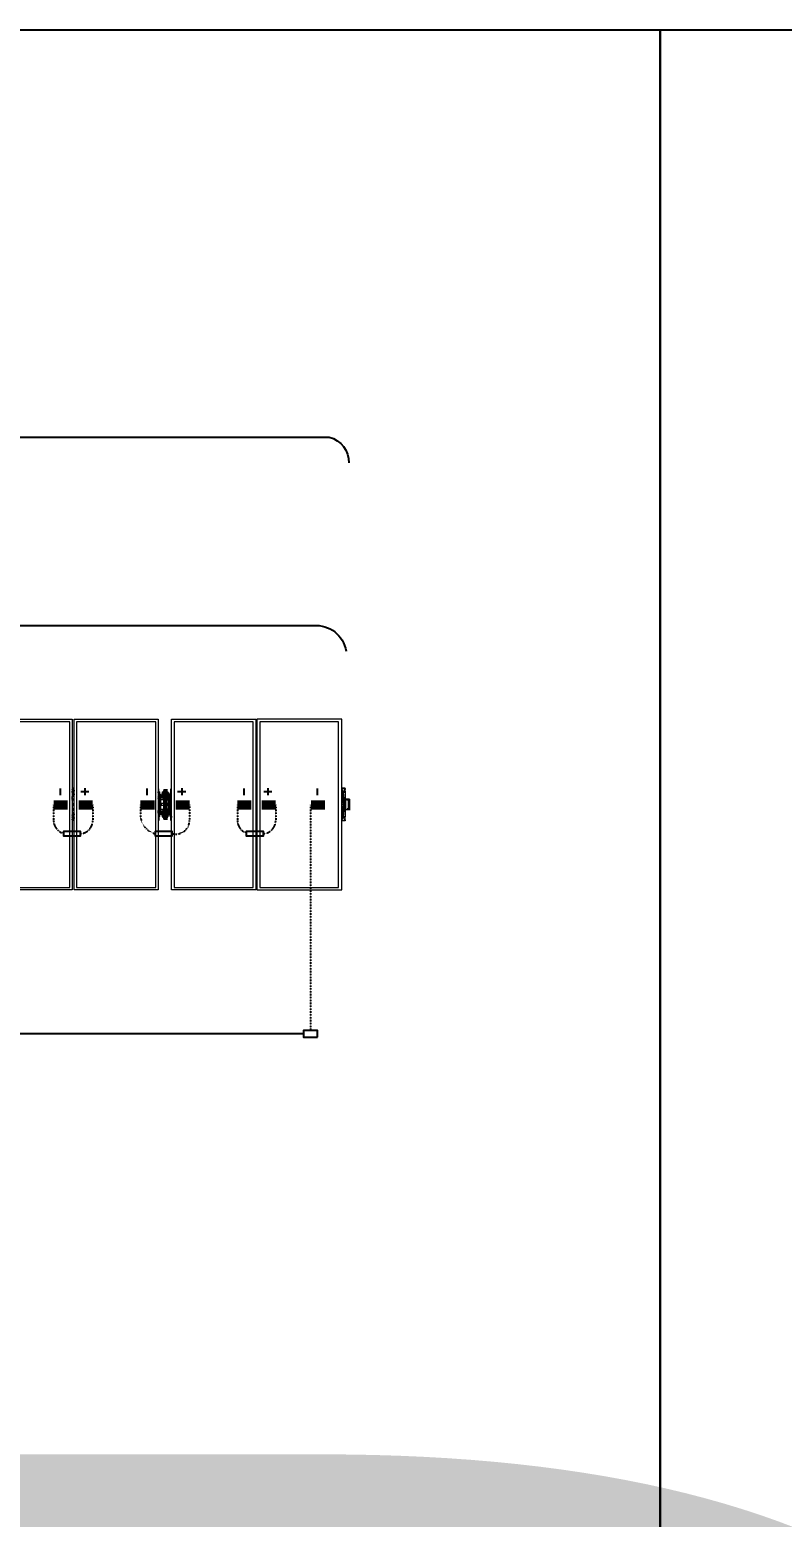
# Model space of a CAD drawing. Header units: feet. Extents: x -327 to 55127, y -2634 to 4121.
# Drawn here: x 3768 to 4167, y 3332 to 4121 of the extents above; entities that cross this region are included whole.
import ezdxf
from ezdxf.enums import TextEntityAlignment as Align
from ezdxf.lldxf.tags import DXFTag

# ---------------------------------------------------------------- set-up
doc = ezdxf.new("R2018")
doc.units = ezdxf.units.FT
doc.header["$MEASUREMENT"] = 0
doc.linetypes.add('HIDDEN', pattern=[0.375, 0.25, -0.125])
for name, color, linetype in [('E-DC HARNESS-NEG', 170, 'DC HARNESS CABLE'), ('E-HARN-COMP', 8, 'Continuous'), ('E-TRNK-CABL-NEG', 6, 'HIDDEN'), ('E-TRUNK-CABLE-POS', 6, 'HIDDEN'), ('G-ANNO-TEXT', 1, 'Continuous'), ('Polarity-Text', 7, 'Continuous')]:
    doc.layers.add(name, color=color, linetype=linetype)
doc.styles.add('NEI-A', font='arial.ttf')
doc.styles.get("Standard").update_dxf_attribs({"font": 'arial.ttf'})
tags = doc.linetypes.add('DC HARNESS CABLE', pattern='A,0.5,-0.2,["DH",Standard,S=0.1,R=0,X=-0.1,Y=-0.05],-0.2', length=0.9).pattern_tags.tags
tags[6] = DXFTag(74, 10)

# ---------------------------------------------------------------- blocks, each defined once
blk = doc.blocks.new('A$C4742fff2')
at = {"lineweight": 5}
for points in [[(18.9809, 0), (18.7509, 0), (18.7509, 0.4666), (18.9809, 0.4666)], [(18.9742, 0.0067), (18.9742, 0.46), (18.7576, 0.46), (18.7576, 0.0067)], [(19.2159, 0.4666), (19.2159, 0), (18.9859, 0), (18.9859, 0.4666)], [(19.2092, 0.46), (18.9926, 0.46), (18.9926, 0.0067), (19.2092, 0.0067)], [(19.2525, 0.4666), (19.4825, 0.4666), (19.4825, 0), (19.2525, 0)], [(19.2592, 0.46), (19.2592, 0.0067), (19.4759, 0.0067), (19.4759, 0.46)], [(19.7175, 0.4666), (19.4859, 0.4666), (19.4859, 0), (19.7175, 0)], [(19.4942, 0.46), (19.4942, 0.0067), (19.7092, 0.0067), (19.7092, 0.46)], [(19.2192, 0.25), (19.2176, 0.2483), (19.2192, 0.2467), (19.2209, 0.2483)], [(19.2209, 0.2483), (19.2192, 0.2483)], [(19.2209, 0.2483), (19.2192, 0.2483)], [(19.2209, 0.2467), (19.2209, 0.2483), (19.2209, 0.2467), (19.2192, 0.2467)], [(19.2276, 0.2683), (19.2309, 0.2683), (19.2309, 0.26), (19.2276, 0.26)], [(19.2276, 0.2567), (19.2276, 0.2517), (19.2292, 0.2517), (19.2292, 0.25), (19.2292, 0.255)], [(19.2292, 0.2483), (19.2309, 0.2483)], [(19.2292, 0.2483), (19.2309, 0.2483)], [(19.2309, 0.2717), (19.2326, 0.2717), (19.2309, 0.2733), (19.2326, 0.2733), (19.2309, 0.2733)], [(19.2342, 0.2483), (19.2342, 0.2183), (19.2309, 0.2183), (19.2309, 0.2483)], [(19.2359, 0.2683), (19.2359, 0.2483), (19.2342, 0.2483), (19.2342, 0.2683)], [(19.2359, 0.2183), (19.2359, 0.2483), (19.2392, 0.2483), (19.2392, 0.2183)], [(19.2409, 0.2733), (19.2392, 0.2733), (19.2376, 0.2717), (19.2392, 0.2717), (19.2392, 0.2733)], [(19.2392, 0.2483), (19.2409, 0.2483), (19.2426, 0.2483), (19.2442, 0.2483)], [(19.2426, 0.2683), (19.2426, 0.26), (19.2409, 0.26), (19.2409, 0.2683)], [(19.2426, 0.2517), (19.2409, 0.25), (19.2409, 0.255), (19.2426, 0.2567)], [(19.2426, 0.2483), (19.2409, 0.2483)], [(19.2476, 0.25), (19.2459, 0.2483), (19.2476, 0.2467), (19.2492, 0.2483)], [(19.2492, 0.2483), (19.2476, 0.2483)], [(19.2492, 0.2483), (19.2476, 0.2483)], [(19.7242, 0.25), (19.7225, 0.25)], [(18.9842, 0.235), (18.9826, 0.235), (18.9826, 0.2317), (18.9842, 0.2317), (18.9859, 0.2333), (18.9859, 0.235)], [(19.2176, 0.2317), (19.2159, 0.2317)], [(19.2192, 0.2217), (19.2176, 0.22), (19.2192, 0.2183), (19.2209, 0.22)], [(19.2392, 0.2267), (19.2392, 0.23)], [(19.2426, 0.2083), (19.2426, 0.21), (19.2426, 0.2117), (19.2409, 0.2117), (19.2409, 0.2083)], [(19.2476, 0.2217), (19.2459, 0.22), (19.2476, 0.2183), (19.2492, 0.22)], [(19.2525, 0.2117), (19.2509, 0.2117), (19.2492, 0.2133), (19.2492, 0.215), (19.2509, 0.215), (19.2509, 0.2133)], [(19.2525, 0.2317), (19.2509, 0.2317)], [(19.7225, 0.2217), (19.7209, 0.2217)], [(19.7225, 0.2217), (19.7209, 0.2217)], [(19.7259, 0.2317), (19.7242, 0.2317), (19.7242, 0.2217), (19.7259, 0.2217)], [(19.2359, 0.1967), (19.2342, 0.1967)], [(19.2376, 0.1967), (19.2359, 0.1967)]]:
    blk.add_lwpolyline(points, close=True, dxfattribs=at)
for points in [[(18.9859, 0.2783), (18.9809, 0.2783)], [(18.9826, 0.255), (18.9809, 0.255), (18.9826, 0.2567), (18.9826, 0.265), (18.9842, 0.275), (18.9859, 0.275), (18.9842, 0.275), (18.9826, 0.275), (18.9826, 0.2717), (18.9809, 0.27)], [(18.9826, 0.2483), (18.9809, 0.2483), (18.9809, 0.255)], [(18.9859, 0.2483), (18.9809, 0.2483)], [(18.9859, 0.2467), (18.9809, 0.2467), (18.9826, 0.2467)], [(18.9859, 0.245), (18.9826, 0.245), (18.9809, 0.245), (18.9809, 0.2467)], [(18.9842, 0.27), (18.9842, 0.2733)], [(19.2142, 0.255), (19.2142, 0.255)], [(19.2176, 0.265), (19.2159, 0.2667), (19.2176, 0.2667), (19.2176, 0.27), (19.2176, 0.2767), (19.2159, 0.2767)], [(19.2392, 0.2483), (19.2392, 0.2683), (19.2359, 0.2683), (19.2359, 0.2483), (19.2359, 0.2183), (19.2342, 0.2183), (19.2342, 0.1983), (19.2309, 0.1983), (19.2309, 0.2183), (19.2292, 0.2183), (19.2309, 0.2183), (19.2292, 0.2183), (19.2309, 0.2183), (19.2292, 0.2183), (19.2292, 0.22), (19.2309, 0.22), (19.2226, 0.22), (19.2209, 0.22), (19.2192, 0.22), (19.2192, 0.2183), (19.2209, 0.2183), (19.2209, 0.22), (19.2192, 0.22), (19.2209, 0.22), (19.2192, 0.22), (19.2209, 0.22), (19.2192, 0.22), (19.2209, 0.22), (19.2192, 0.22), (19.2209, 0.22), (19.2192, 0.22), (19.2192, 0.2217), (19.2209, 0.22), (19.2209, 0.2183), (19.2192, 0.2183), (19.2176, 0.2183), (19.2176, 0.22), (19.2159, 0.22)], [(19.2176, 0.25), (19.2176, 0.2517), (19.2176, 0.255), (19.2209, 0.255), (19.2159, 0.265), (19.2176, 0.265), (19.2176, 0.2667), (19.2226, 0.2567), (19.2209, 0.255), (19.2226, 0.255), (19.2226, 0.2517), (19.2209, 0.2517), (19.2209, 0.255), (19.2226, 0.255), (19.2242, 0.255), (19.2242, 0.2533), (19.2259, 0.2517), (19.2276, 0.2517), (19.2292, 0.25), (19.2276, 0.2517), (19.2292, 0.25), (19.2292, 0.2517)], [(19.2159, 0.2567), (19.2159, 0.255), (19.2159, 0.2533), (19.2176, 0.2517), (19.2209, 0.2517), (19.2226, 0.2517), (19.2226, 0.215), (19.2209, 0.215), (19.2176, 0.215), (19.2176, 0.2117), (19.2209, 0.2117), (19.2159, 0.2017), (19.2176, 0.2017), (19.2176, 0.2), (19.2192, 0.2), (19.2192, 0.2033)], [(19.2176, 0.255), (19.2159, 0.255)], [(19.2159, 0.25), (19.2159, 0.2517)], [(19.2226, 0.2483), (19.2209, 0.2483), (19.2192, 0.2483), (19.2192, 0.2467), (19.2176, 0.2467), (19.2159, 0.2467)], [(19.2159, 0.2467), (19.2176, 0.2467), (19.2159, 0.2467)], [(19.2176, 0.27), (19.2176, 0.27)], [(19.2209, 0.2667), (19.2192, 0.2667), (19.2192, 0.2633), (19.2192, 0.265), (19.2192, 0.2683), (19.2176, 0.2683)], [(19.2176, 0.25), (19.2176, 0.2483)], [(19.2176, 0.25), (19.2176, 0.25)], [(19.2192, 0.25), (19.2176, 0.25)], [(19.2192, 0.2167), (19.2176, 0.2167), (19.2176, 0.25), (19.2192, 0.25)], [(19.2176, 0.2483), (19.2176, 0.2467)], [(19.2176, 0.2483), (19.2176, 0.2483)], [(19.2176, 0.2467), (19.2176, 0.2467)], [(19.2192, 0.2633), (19.2259, 0.2583)], [(19.2192, 0.2483), (19.2192, 0.25), (19.2209, 0.2483)], [(19.2192, 0.25), (19.2192, 0.25)], [(19.2209, 0.25), (19.2192, 0.25)], [(19.2192, 0.2483), (19.2209, 0.2483)], [(19.2192, 0.2483), (19.2209, 0.2483)], [(19.2192, 0.2483), (19.2209, 0.2483)], [(19.2192, 0.2483), (19.2209, 0.2483)], [(19.2192, 0.2483), (19.2209, 0.2483)], [(19.2192, 0.2467), (19.2192, 0.2467)], [(19.2209, 0.26), (19.2259, 0.255)], [(19.2209, 0.25), (19.2209, 0.25)], [(19.2209, 0.2483), (19.2209, 0.25)], [(19.2209, 0.2483), (19.2209, 0.2483)], [(19.2209, 0.2467), (19.2209, 0.2467)], [(19.2259, 0.2533), (19.2226, 0.2567), (19.2226, 0.255)], [(19.2309, 0.2467), (19.2226, 0.2467)], [(19.2276, 0.2683), (19.2259, 0.2617), (19.2259, 0.2517), (19.2276, 0.2517), (19.2276, 0.2533)], [(19.2259, 0.2617), (19.2259, 0.2517)], [(19.2276, 0.2617), (19.2276, 0.2617)], [(19.2276, 0.2583), (19.2276, 0.26)], [(19.2292, 0.2683), (19.2292, 0.2683)], [(19.2292, 0.2567), (19.2292, 0.26)], [(19.2292, 0.2483), (19.2309, 0.2483)], [(19.2292, 0.2483), (19.2309, 0.2483)], [(19.2392, 0.2733), (19.2326, 0.2733), (19.2309, 0.2733), (19.2309, 0.2717), (19.2309, 0.2683), (19.2326, 0.2683)], [(19.2309, 0.2617), (19.2309, 0.2717), (19.2326, 0.2717), (19.2342, 0.2717), (19.2326, 0.2717), (19.2342, 0.2717), (19.2359, 0.2717), (19.2376, 0.2717), (19.2359, 0.2717)], [(19.2342, 0.2717), (19.2326, 0.2717), (19.2342, 0.2717), (19.2342, 0.2683), (19.2309, 0.2683), (19.2309, 0.2483)], [(19.2309, 0.2717), (19.2309, 0.27), (19.2326, 0.27)], [(19.2309, 0.2633), (19.2326, 0.2633)], [(19.2309, 0.2367), (19.2326, 0.2367), (19.2309, 0.2367), (19.2326, 0.2367), (19.2309, 0.2367), (19.2309, 0.24), (19.2309, 0.2617), (19.2326, 0.2617)], [(19.2376, 0.2683), (19.2359, 0.2683), (19.2359, 0.27), (19.2342, 0.27), (19.2359, 0.27), (19.2376, 0.27), (19.2359, 0.27), (19.2376, 0.27), (19.2359, 0.27)], [(19.2359, 0.2683), (19.2359, 0.2717), (19.2376, 0.2717), (19.2392, 0.2717), (19.2392, 0.27), (19.2409, 0.27)], [(19.2359, 0.2483), (19.2376, 0.2483)], [(19.2409, 0.2733), (19.2392, 0.2733), (19.2392, 0.2717), (19.2409, 0.2717)], [(19.2392, 0.2617), (19.2392, 0.2717), (19.2392, 0.27), (19.2392, 0.2683), (19.2409, 0.2683)], [(19.2392, 0.2633), (19.2409, 0.2633)], [(19.2392, 0.2367), (19.2409, 0.2367), (19.2392, 0.2367), (19.2409, 0.2367), (19.2392, 0.2367), (19.2392, 0.24), (19.2392, 0.2617), (19.2409, 0.2617)], [(19.2442, 0.2467), (19.2392, 0.2467)], [(19.2409, 0.26), (19.2409, 0.2567)], [(19.2409, 0.2517), (19.2409, 0.25), (19.2426, 0.2517), (19.2409, 0.25), (19.2426, 0.2517)], [(19.2426, 0.2467), (19.2409, 0.245)], [(19.2426, 0.2683), (19.2426, 0.2683)], [(19.2426, 0.2683), (19.2442, 0.2617), (19.2442, 0.2517), (19.2442, 0.2533)], [(19.2426, 0.2617), (19.2426, 0.2617)], [(19.2426, 0.26), (19.2426, 0.2583)], [(19.2442, 0.2617), (19.2442, 0.2517), (19.2459, 0.2517)], [(19.2525, 0.19), (19.2509, 0.19), (19.2509, 0.1967), (19.2509, 0.2), (19.2525, 0.2), (19.2509, 0.2017), (19.2492, 0.2), (19.2459, 0.21), (19.2459, 0.2117), (19.2476, 0.2117), (19.2459, 0.2117), (19.2459, 0.215), (19.2492, 0.215), (19.2492, 0.2167), (19.2509, 0.2167), (19.2509, 0.25), (19.2492, 0.25), (19.2492, 0.2517), (19.2509, 0.2517), (19.2509, 0.255), (19.2525, 0.255), (19.2509, 0.255), (19.2492, 0.255), (19.2492, 0.2517), (19.2459, 0.2517), (19.2459, 0.255), (19.2442, 0.255), (19.2442, 0.2517), (19.2459, 0.2517), (19.2442, 0.2517), (19.2442, 0.215), (19.2459, 0.215), (19.2442, 0.215), (19.2442, 0.205)], [(19.2442, 0.2517), (19.2442, 0.2517)], [(19.2459, 0.2567), (19.2459, 0.255), (19.2476, 0.255), (19.2459, 0.255), (19.2459, 0.2567), (19.2492, 0.2667), (19.2509, 0.2667), (19.2509, 0.265), (19.2525, 0.2667), (19.2509, 0.2667), (19.2509, 0.2683), (19.2509, 0.27), (19.2509, 0.2767), (19.2525, 0.2767)], [(19.2459, 0.2517), (19.2459, 0.2517)], [(19.2459, 0.25), (19.2459, 0.2483)], [(19.2459, 0.25), (19.2459, 0.25)], [(19.2476, 0.25), (19.2459, 0.25)], [(19.2476, 0.2483), (19.2459, 0.2483)], [(19.2476, 0.2467), (19.2459, 0.2467), (19.2459, 0.2483)], [(19.2459, 0.2483), (19.2459, 0.2467)], [(19.2459, 0.2483), (19.2459, 0.2483)], [(19.2459, 0.2467), (19.2476, 0.2467)], [(19.2459, 0.2467), (19.2459, 0.2467)], [(19.2509, 0.2567), (19.2509, 0.255), (19.2476, 0.255), (19.2509, 0.265)], [(19.2492, 0.2483), (19.2492, 0.2467), (19.2476, 0.2467), (19.2492, 0.2467), (19.2492, 0.2483), (19.2476, 0.25), (19.2476, 0.2483)], [(19.2492, 0.25), (19.2476, 0.25)], [(19.2476, 0.25), (19.2476, 0.25)], [(19.2476, 0.2483), (19.2492, 0.2483)], [(19.2476, 0.2483), (19.2492, 0.2483)], [(19.2476, 0.2483), (19.2492, 0.2483)], [(19.2476, 0.2483), (19.2492, 0.2483)], [(19.2476, 0.2483), (19.2492, 0.2483)], [(19.2476, 0.2467), (19.2476, 0.2467)], [(19.2492, 0.25), (19.2492, 0.25)], [(19.2492, 0.2483), (19.2492, 0.25)], [(19.2492, 0.2483), (19.2509, 0.2483)], [(19.2492, 0.2483), (19.2492, 0.2483)], [(19.2492, 0.2467), (19.2492, 0.2467)], [(19.2509, 0.27), (19.2509, 0.27)], [(19.2509, 0.2667), (19.2509, 0.2667)], [(19.2509, 0.2517), (19.2509, 0.25)], [(19.2525, 0.2467), (19.2509, 0.2467)], [(19.2525, 0.255), (19.2525, 0.255)], [(19.7275, 0.2767), (19.7275, 0.2783), (19.7175, 0.2783)], [(19.7175, 0.2733), (19.7175, 0.275), (19.7192, 0.275)], [(19.7175, 0.275), (19.7209, 0.255), (19.7192, 0.2717)], [(19.7175, 0.245), (19.7192, 0.245), (19.7209, 0.245), (19.7209, 0.255), (19.7225, 0.25), (19.7225, 0.2483), (19.7242, 0.2467), (19.7242, 0.235), (19.7259, 0.235), (19.7242, 0.235), (19.7242, 0.2317), (19.7225, 0.2317), (19.7225, 0.235), (19.7192, 0.2433)], [(19.7209, 0.255), (19.7209, 0.2483), (19.7192, 0.2483), (19.7175, 0.2483)], [(19.7209, 0.2467), (19.7192, 0.2467), (19.7175, 0.2467)], [(19.7192, 0.2683), (19.7192, 0.27), (19.7192, 0.2717), (19.7209, 0.2717), (19.7225, 0.27), (19.7275, 0.27), (19.7275, 0.2767), (19.7292, 0.2767)], [(19.7275, 0.27), (19.7275, 0.2667), (19.7225, 0.2667), (19.7209, 0.2667), (19.7209, 0.27), (19.7192, 0.2733), (19.7192, 0.27), (19.7225, 0.27)], [(19.7192, 0.2467), (19.7192, 0.245)], [(19.7209, 0.2667), (19.7225, 0.25), (19.7242, 0.25), (19.7225, 0.2667)], [(19.7275, 0.2667), (19.7275, 0.25), (19.7242, 0.25), (19.7259, 0.2483), (19.7259, 0.2467), (19.7242, 0.2467), (19.7259, 0.2467), (19.7242, 0.2467), (19.7209, 0.245), (19.7225, 0.245), (19.7209, 0.245), (19.7225, 0.245), (19.7209, 0.245), (19.7225, 0.245), (19.7209, 0.245), (19.7209, 0.2483), (19.7225, 0.2483)], [(19.7209, 0.2433), (19.7242, 0.235), (19.7242, 0.2317), (19.7259, 0.2317), (19.7259, 0.235), (19.7259, 0.2467)], [(19.7259, 0.275), (19.7242, 0.275)], [(19.7259, 0.2733), (19.7242, 0.2733), (19.7259, 0.2733), (19.7275, 0.2733)], [(19.7275, 0.2467), (19.7259, 0.2467), (19.7275, 0.2467), (19.7275, 0.25)], [(19.7309, 0.2467), (19.7325, 0.2467), (19.7342, 0.2467), (19.7342, 0.245), (19.7342, 0.2467), (19.7342, 0.245), (19.7359, 0.245), (19.7359, 0.2433), (19.7359, 0.245), (19.7342, 0.2467), (19.7325, 0.2467), (19.7309, 0.2467), (19.7325, 0.2467), (19.7309, 0.2467), (19.7275, 0.2467), (19.7275, 0.245), (19.7292, 0.245)], [(19.7292, 0.2217), (19.7275, 0.2217), (19.7275, 0.2233), (19.7292, 0.2233), (19.7292, 0.225), (19.7292, 0.2433), (19.7275, 0.2433), (19.7275, 0.245), (19.7275, 0.22), (19.7275, 0.2167)], [(19.7392, 0.2483), (19.7342, 0.2483), (19.7309, 0.2483), (19.7292, 0.2483), (19.7309, 0.2467), (19.7325, 0.2467), (19.7309, 0.2467), (19.7292, 0.2467), (19.7292, 0.2483)], [(19.7325, 0.245), (19.7325, 0.245)], [(19.7342, 0.245), (19.7359, 0.245)], [(19.7392, 0.22), (19.7392, 0.2467), (19.7409, 0.2467)], [(18.9859, 0.2233), (18.9842, 0.2217), (18.9826, 0.2217), (18.9826, 0.2233), (18.9809, 0.2233), (18.9809, 0.22), (18.9809, 0.2183), (18.9809, 0.2117), (18.9826, 0.2017), (18.9826, 0.195), (18.9842, 0.1933), (18.9859, 0.1933)], [(18.9859, 0.22), (18.9809, 0.22), (18.9826, 0.22)], [(18.9809, 0.2183), (18.9859, 0.2183)], [(19.2142, 0.2117), (19.2142, 0.2117)], [(19.2176, 0.2367), (19.2159, 0.2367)], [(19.2176, 0.235), (19.2159, 0.235)], [(19.2176, 0.22), (19.2159, 0.22), (19.2176, 0.22)], [(19.2176, 0.2117), (19.2159, 0.2117), (19.2159, 0.215), (19.2176, 0.215), (19.2176, 0.2167)], [(19.2159, 0.215), (19.2159, 0.2167)], [(19.2159, 0.21), (19.2159, 0.2117)], [(19.2209, 0.22), (19.2209, 0.2217), (19.2192, 0.2217), (19.2176, 0.2217), (19.2176, 0.22)], [(19.2176, 0.2217), (19.2176, 0.2217)], [(19.2176, 0.22), (19.2176, 0.22)], [(19.2176, 0.2183), (19.2176, 0.2183)], [(19.2176, 0.2), (19.2226, 0.21), (19.2226, 0.2117), (19.2209, 0.2117), (19.2209, 0.215), (19.2226, 0.215), (19.2226, 0.2117)], [(19.2192, 0.2217), (19.2192, 0.2217)], [(19.2192, 0.2183), (19.2192, 0.2183)], [(19.2192, 0.205), (19.2259, 0.2083)], [(19.2209, 0.2217), (19.2209, 0.2217)], [(19.2209, 0.22), (19.2209, 0.22)], [(19.2209, 0.2183), (19.2209, 0.2183)], [(19.2226, 0.21), (19.2226, 0.2117), (19.2209, 0.2117), (19.2226, 0.2117), (19.2259, 0.215), (19.2242, 0.2133), (19.2226, 0.2133)], [(19.2209, 0.215), (19.2209, 0.215)], [(19.2209, 0.2083), (19.2259, 0.2117)], [(19.2309, 0.2383), (19.2309, 0.24), (19.2309, 0.2367), (19.2226, 0.2367)], [(19.2226, 0.235), (19.2242, 0.235), (19.2242, 0.2317), (19.2226, 0.2317), (19.2309, 0.2317), (19.2309, 0.23), (19.2326, 0.23), (19.2309, 0.23), (19.2309, 0.2267), (19.2309, 0.23), (19.2309, 0.2317)], [(19.2226, 0.215), (19.2226, 0.215)], [(19.2276, 0.2133), (19.2276, 0.215), (19.2259, 0.215), (19.2259, 0.205), (19.2276, 0.2), (19.2276, 0.2083)], [(19.2259, 0.205), (19.2259, 0.215)], [(19.2276, 0.21), (19.2276, 0.215), (19.2276, 0.2167), (19.2292, 0.2167), (19.2292, 0.2117)], [(19.2292, 0.215), (19.2292, 0.2167), (19.2276, 0.215), (19.2292, 0.2167), (19.2276, 0.215)], [(19.2292, 0.2083), (19.2292, 0.2117), (19.2276, 0.2117), (19.2276, 0.21), (19.2276, 0.2083), (19.2309, 0.2083), (19.2309, 0.1983), (19.2276, 0.1983)], [(19.2276, 0.205), (19.2276, 0.205)], [(19.2309, 0.2283), (19.2309, 0.2267), (19.2309, 0.205), (19.2326, 0.205)], [(19.2309, 0.205), (19.2309, 0.1967), (19.2309, 0.195), (19.2309, 0.1967), (19.2326, 0.1967), (19.2326, 0.195), (19.2326, 0.1967), (19.2342, 0.1967), (19.2326, 0.1967), (19.2326, 0.195), (19.2342, 0.195)], [(19.2376, 0.1983), (19.2359, 0.1983), (19.2359, 0.2183), (19.2359, 0.2), (19.2342, 0.2)], [(19.2359, 0.1967), (19.2376, 0.1967), (19.2359, 0.1967), (19.2359, 0.1983), (19.2392, 0.1983), (19.2392, 0.2183)], [(19.2392, 0.205), (19.2392, 0.1967), (19.2392, 0.195), (19.2392, 0.1933), (19.2392, 0.195), (19.2376, 0.195), (19.2392, 0.195), (19.2392, 0.1933), (19.2409, 0.1933)], [(19.2442, 0.2367), (19.2392, 0.2367), (19.2392, 0.24), (19.2392, 0.2383)], [(19.2392, 0.2317), (19.2392, 0.23), (19.2409, 0.23), (19.2392, 0.23), (19.2392, 0.2317), (19.2442, 0.2317), (19.2442, 0.235), (19.2459, 0.235)], [(19.2392, 0.2283), (19.2392, 0.2267), (19.2392, 0.205), (19.2409, 0.205)], [(19.2392, 0.22), (19.2442, 0.22), (19.2426, 0.22), (19.2409, 0.2217)], [(19.2442, 0.2183), (19.2392, 0.2183), (19.2409, 0.2183), (19.2426, 0.2183), (19.2409, 0.2183), (19.2426, 0.2183)], [(19.2409, 0.2117), (19.2409, 0.2167), (19.2426, 0.2167), (19.2426, 0.21)], [(19.2426, 0.215), (19.2409, 0.2167), (19.2426, 0.215), (19.2409, 0.2167), (19.2409, 0.215)], [(19.2426, 0.1983), (19.2409, 0.1983), (19.2409, 0.2083)], [(19.2426, 0.2083), (19.2426, 0.2), (19.2442, 0.205), (19.2442, 0.215), (19.2442, 0.2133)], [(19.2426, 0.205), (19.2426, 0.205)], [(19.2476, 0.2117), (19.2459, 0.2117), (19.2442, 0.2117), (19.2442, 0.215), (19.2459, 0.215)], [(19.2442, 0.215), (19.2442, 0.215)], [(19.2476, 0.22), (19.2492, 0.22), (19.2492, 0.2217), (19.2476, 0.2217), (19.2459, 0.2217), (19.2459, 0.22), (19.2459, 0.2183), (19.2476, 0.2183), (19.2492, 0.2183), (19.2492, 0.22), (19.2492, 0.2183), (19.2476, 0.2183), (19.2459, 0.2183), (19.2459, 0.22), (19.2476, 0.22), (19.2476, 0.2217), (19.2492, 0.22), (19.2476, 0.22), (19.2492, 0.22), (19.2476, 0.22), (19.2492, 0.22), (19.2476, 0.22), (19.2492, 0.22), (19.2476, 0.22), (19.2492, 0.22), (19.2509, 0.22), (19.2525, 0.22)], [(19.2459, 0.2217), (19.2459, 0.2217)], [(19.2459, 0.22), (19.2459, 0.22)], [(19.2459, 0.2183), (19.2459, 0.2183)], [(19.2459, 0.215), (19.2459, 0.215)], [(19.2459, 0.21), (19.2459, 0.2117)], [(19.2476, 0.2217), (19.2476, 0.2217)], [(19.2476, 0.2183), (19.2476, 0.2183)], [(19.2509, 0.2017), (19.2476, 0.2117), (19.2509, 0.2117), (19.2509, 0.21)], [(19.2492, 0.2217), (19.2492, 0.2217)], [(19.2492, 0.22), (19.2492, 0.22)], [(19.2492, 0.2183), (19.2492, 0.2183)], [(19.2525, 0.2367), (19.2509, 0.2367)], [(19.2525, 0.235), (19.2509, 0.235)], [(19.2509, 0.2167), (19.2509, 0.215)], [(19.2525, 0.2117), (19.2525, 0.2117)], [(19.7175, 0.2317), (19.7192, 0.2317), (19.7192, 0.235), (19.7175, 0.235), (19.7192, 0.235)], [(19.7192, 0.22), (19.7192, 0.2233), (19.7192, 0.2217), (19.7175, 0.2217)], [(19.7275, 0.1983), (19.7275, 0.2), (19.7225, 0.2), (19.7209, 0.2), (19.7225, 0.2167), (19.7242, 0.2167), (19.7225, 0.2167), (19.7209, 0.2117), (19.7209, 0.2183), (19.7209, 0.22), (19.7192, 0.22), (19.7175, 0.22)], [(19.7209, 0.2183), (19.7192, 0.2183), (19.7175, 0.2183)], [(19.7192, 0.195), (19.7209, 0.2117), (19.7175, 0.1933), (19.7192, 0.1933)], [(19.7225, 0.2317), (19.7192, 0.2233), (19.7209, 0.2233), (19.7225, 0.2233)], [(19.7209, 0.2233), (19.7192, 0.2217)], [(19.7209, 0.22), (19.7209, 0.2217), (19.7209, 0.2233), (19.7242, 0.2317)], [(19.7209, 0.2217), (19.7209, 0.2233)], [(19.7209, 0.2117), (19.7209, 0.2217), (19.7242, 0.2217), (19.7242, 0.22)], [(19.7209, 0.2217), (19.7225, 0.2217)], [(19.7209, 0.2217), (19.7225, 0.2217)], [(19.7225, 0.2367), (19.7242, 0.2367)], [(19.7259, 0.2217), (19.7259, 0.22), (19.7242, 0.22), (19.7225, 0.2183), (19.7225, 0.2167), (19.7242, 0.2167), (19.7259, 0.2183), (19.7259, 0.22), (19.7275, 0.22), (19.7309, 0.22), (19.7292, 0.22), (19.7309, 0.22), (19.7325, 0.22), (19.7342, 0.22), (19.7342, 0.2217), (19.7359, 0.2217), (19.7342, 0.2217), (19.7325, 0.2217), (19.7325, 0.22), (19.7309, 0.22), (19.7325, 0.22), (19.7309, 0.22), (19.7325, 0.22), (19.7309, 0.22), (19.7292, 0.22), (19.7309, 0.22), (19.7342, 0.22), (19.7392, 0.22), (19.7409, 0.22)], [(19.7225, 0.2), (19.7242, 0.2167), (19.7275, 0.2167), (19.7275, 0.2)], [(19.7325, 0.2217), (19.7325, 0.2217)], [(19.7342, 0.2217), (19.7359, 0.2217), (19.7359, 0.2233), (19.7359, 0.2283), (19.7375, 0.2283)], [(19.7359, 0.2217), (19.7359, 0.2233), (19.7359, 0.2433), (19.7359, 0.2383)], [(19.7359, 0.2283), (19.7359, 0.2383), (19.7375, 0.2383)], [(18.9809, 0.1983), (18.9826, 0.195), (18.9826, 0.1933), (18.9842, 0.1933), (18.9842, 0.1917), (18.9859, 0.1917)], [(18.9859, 0.19), (18.9809, 0.19)], [(18.9842, 0.1967), (18.9842, 0.1933), (18.9842, 0.1917)], [(19.2176, 0.2017), (19.2159, 0.2), (19.2176, 0.2), (19.2176, 0.1983), (19.2176, 0.1967), (19.2176, 0.19), (19.2159, 0.19)], [(19.2176, 0.2), (19.2176, 0.2)], [(19.2176, 0.1967), (19.2176, 0.1967)], [(19.2209, 0.2017), (19.2192, 0.2017), (19.2192, 0.2033), (19.2192, 0.2017)], [(19.2292, 0.2), (19.2292, 0.2)], [(19.2309, 0.2033), (19.2326, 0.2033)], [(19.2326, 0.1983), (19.2309, 0.1983), (19.2309, 0.1967), (19.2309, 0.195), (19.2309, 0.1933), (19.2309, 0.195), (19.2326, 0.195), (19.2309, 0.195), (19.2309, 0.1933), (19.2326, 0.1933), (19.2309, 0.1933), (19.2376, 0.1933), (19.2392, 0.1933)], [(19.2326, 0.195), (19.2326, 0.195)], [(19.2376, 0.2), (19.2359, 0.2), (19.2359, 0.1967), (19.2342, 0.1967)], [(19.2342, 0.1967), (19.2342, 0.1983)], [(19.2342, 0.1967), (19.2359, 0.1967)], [(19.2359, 0.1967), (19.2376, 0.1967), (19.2376, 0.195)], [(19.2409, 0.1983), (19.2392, 0.1983), (19.2392, 0.195), (19.2376, 0.195), (19.2392, 0.195), (19.2392, 0.1967), (19.2409, 0.1967)], [(19.2376, 0.1967), (19.2376, 0.195)], [(19.2376, 0.1967), (19.2376, 0.195)], [(19.2392, 0.2033), (19.2409, 0.2033)], [(19.2509, 0.2), (19.2509, 0.2)], [(19.7175, 0.1917), (19.7175, 0.1933), (19.7175, 0.1917), (19.7192, 0.1917)], [(19.7175, 0.19), (19.7275, 0.19)], [(19.7192, 0.2), (19.7192, 0.1983), (19.7225, 0.1983)], [(19.7292, 0.19), (19.7275, 0.19), (19.7275, 0.1983), (19.7225, 0.1983), (19.7209, 0.195), (19.7192, 0.195), (19.7192, 0.1983)], [(19.7192, 0.1967), (19.7192, 0.1933), (19.7209, 0.1967)], [(19.7209, 0.1983), (19.7209, 0.2017)], [(19.7259, 0.1933), (19.7242, 0.1933), (19.7259, 0.1933)], [(19.7242, 0.1917), (19.7259, 0.1917)], [(19.7259, 0.1933), (19.7275, 0.1933)]]:
    blk.add_lwpolyline(points, dxfattribs=at)
at = {"color": 8, "lineweight": 5, "true_color": 0x808080}
for points in [[(18.9859, 0.2767), (18.9809, 0.2767)], [(18.9809, 0.2733), (18.9809, 0.275), (18.9842, 0.275), (18.9859, 0.26)], [(18.9809, 0.2717), (18.9826, 0.2717), (18.9826, 0.27), (18.9809, 0.2633)], [(18.9809, 0.2667), (18.9809, 0.27)], [(18.9859, 0.255), (18.9809, 0.255)], [(18.9842, 0.2733), (18.9842, 0.2733)], [(18.9859, 0.2717), (18.9859, 0.27), (18.9859, 0.2717), (18.9876, 0.2717)], [(19.2176, 0.2667), (19.2159, 0.2667), (19.2159, 0.2683)], [(19.2159, 0.2583), (19.2159, 0.2567)], [(19.2159, 0.2583), (19.2159, 0.2583)], [(19.2192, 0.25), (19.2209, 0.25), (19.2209, 0.2517)], [(19.2192, 0.2467), (19.2192, 0.22)], [(19.2209, 0.2617), (19.2209, 0.26), (19.2226, 0.2583), (19.2242, 0.2567), (19.2259, 0.2567)], [(19.2209, 0.22), (19.2209, 0.2467)], [(19.2309, 0.255), (19.2292, 0.255)], [(19.2292, 0.25), (19.2309, 0.25)], [(19.2309, 0.2733), (19.2309, 0.2733)], [(19.2309, 0.2733), (19.2326, 0.2733)], [(19.2309, 0.2617), (19.2309, 0.27)], [(19.2309, 0.2633), (19.2309, 0.2383), (19.2309, 0.2367), (19.2326, 0.2367), (19.2309, 0.2367), (19.2326, 0.2367)], [(19.2309, 0.26), (19.2326, 0.26)], [(19.2326, 0.27), (19.2342, 0.27), (19.2326, 0.27), (19.2342, 0.27), (19.2359, 0.27), (19.2376, 0.27), (19.2392, 0.27), (19.2376, 0.27), (19.2392, 0.27), (19.2392, 0.2617)], [(19.2342, 0.2717), (19.2359, 0.2717), (19.2376, 0.2717)], [(19.2392, 0.2733), (19.2392, 0.2733)], [(19.2392, 0.2733), (19.2409, 0.2733)], [(19.2392, 0.2633), (19.2392, 0.2383), (19.2392, 0.2367), (19.2409, 0.2367), (19.2392, 0.2367), (19.2409, 0.2367)], [(19.2392, 0.26), (19.2409, 0.26)], [(19.2409, 0.255), (19.2392, 0.255)], [(19.2392, 0.25), (19.2409, 0.25)], [(19.2459, 0.2517), (19.2459, 0.25)], [(19.2459, 0.2467), (19.2459, 0.22)], [(19.2492, 0.25), (19.2509, 0.25)], [(19.2492, 0.22), (19.2492, 0.2467)], [(19.2509, 0.2567), (19.2525, 0.2583)], [(19.2525, 0.2667), (19.2525, 0.2683)], [(19.2525, 0.2583), (19.2525, 0.2583)], [(19.7275, 0.2767), (19.7175, 0.2767)], [(19.7175, 0.265), (19.7175, 0.275), (19.7192, 0.275)], [(19.7209, 0.255), (19.7175, 0.255)], [(19.7325, 0.2467), (19.7309, 0.2467)], [(19.7392, 0.2483), (19.7392, 0.22)], [(18.9809, 0.2117), (18.9859, 0.2117)], [(18.9809, 0.195), (18.9826, 0.195), (18.9826, 0.1967), (18.9809, 0.205)], [(18.9859, 0.2083), (18.9842, 0.1933)], [(19.2159, 0.21), (19.2176, 0.21)], [(19.2159, 0.21), (19.2159, 0.21)], [(19.2192, 0.2183), (19.2192, 0.2167)], [(19.2209, 0.215), (19.2209, 0.2183)], [(19.2259, 0.2117), (19.2242, 0.21), (19.2226, 0.2083), (19.2209, 0.2067), (19.2209, 0.205)], [(19.2309, 0.2167), (19.2292, 0.2167)], [(19.2292, 0.2117), (19.2309, 0.2117)], [(19.2309, 0.2033), (19.2309, 0.2283), (19.2309, 0.2317)], [(19.2309, 0.23), (19.2326, 0.23)], [(19.2309, 0.2083), (19.2326, 0.2083)], [(19.2309, 0.1967), (19.2309, 0.205)], [(19.2376, 0.1967), (19.2392, 0.1967), (19.2392, 0.205)], [(19.2392, 0.2033), (19.2392, 0.2317)], [(19.2392, 0.23), (19.2409, 0.23)], [(19.2409, 0.2167), (19.2392, 0.2167)], [(19.2392, 0.2117), (19.2409, 0.2117)], [(19.2409, 0.2083), (19.2392, 0.2083)], [(19.2459, 0.2183), (19.2459, 0.215)], [(19.2492, 0.2167), (19.2492, 0.2183)], [(19.2525, 0.21), (19.2509, 0.21)], [(19.2525, 0.21), (19.2525, 0.21)], [(19.7175, 0.2117), (19.7209, 0.2117)], [(19.7309, 0.22), (19.7325, 0.22)], [(18.9826, 0.1983), (18.9809, 0.1983), (18.9809, 0.2)], [(18.9842, 0.1917), (18.9809, 0.1917), (18.9809, 0.1933)], [(18.9859, 0.19), (18.9809, 0.19)], [(18.9842, 0.1933), (18.9842, 0.1933)], [(18.9859, 0.1983), (18.9859, 0.195), (18.9859, 0.1967)], [(19.2159, 0.2), (19.2176, 0.2)], [(19.2159, 0.1967), (19.2176, 0.1967), (19.2159, 0.1967)], [(19.2309, 0.195), (19.2309, 0.195)], [(19.2309, 0.195), (19.2309, 0.1933)], [(19.2326, 0.1967), (19.2342, 0.1967)], [(19.2376, 0.1967), (19.2359, 0.1967), (19.2376, 0.1967)], [(19.2392, 0.195), (19.2392, 0.195)], [(19.2392, 0.1933), (19.2392, 0.195)], [(19.2509, 0.1967), (19.2525, 0.1967), (19.2509, 0.1967)], [(19.7175, 0.1933), (19.7175, 0.2017)], [(19.7175, 0.1917), (19.7192, 0.1917)], [(19.7275, 0.19), (19.7175, 0.19)]]:
    blk.add_lwpolyline(points, dxfattribs=at)
for points in [[(19.2159, 0.27), (19.2176, 0.27)], [(19.2525, 0.27), (19.2509, 0.27)], [(19.2326, 0.23), (19.2309, 0.23)], [(19.2409, 0.23), (19.2392, 0.23)], [(19.2342, 0.1967), (19.2326, 0.1967)], [(19.2359, 0.1967), (19.2342, 0.1967)], [(19.2392, 0.1967), (19.2376, 0.1967)], [(19.2542, 0.2), (19.2525, 0.2)]]:
    blk.add_lwpolyline(points, close=True, dxfattribs=at)
blk = doc.blocks.new('DETAIL_TITLE')
at = {"style": 'NEI-A', "flags": 8}
blk.add_attdef('#', text='', height=0.2, dxfattribs=at).set_placement((0.5922, -0.5109), align=Align.MIDDLE_CENTER)
at = {"lineweight": 30, "flags": 104}
blk.add_attdef('DETAIL_TITLE', text='', height=0.2, dxfattribs=at).set_placement((0.9099, -0.5251), align=Align.BOTTOM_LEFT)
at = {"style": 'NEI-A'}
for tag, p in [('SCALE:', (0.9386, -0.7379)), ('1"_=_', (1.5474, -0.7379))]:
    blk.add_attdef(tag, text='', height=0.1, dxfattribs=at).set_placement(p, align=Align.BOTTOM_LEFT)

msp = doc.modelspace()

# ---------------------------------------------------------------- linework, layer by layer
for points in [[(0, 4121.03), (4102.45, 4121.03), (4102.45, 669.44), (0, 669.44)], [(4102.45, 4121.03), (8204.9, 4121.03), (8204.9, 669.44), (4102.45, 669.44)]]:
    msp.add_lwpolyline(points, close=True)
at = {"layer": 'E-DC HARNESS-NEG', "ltscale": 0.5}
msp.add_lwpolyline([(3913.27, 3588.31), (2042.48, 3588.29)], dxfattribs=at)
at = {"layer": 'E-HARN-COMP', "const_width": 5}
for points in [[(3780.65, 3709.71), (3788.1, 3709.71)], [(3793.98, 3709.71), (3801.44, 3709.71)], [(3826.74, 3709.71), (3834.2, 3709.71)], [(3845.34, 3709.71), (3852.79, 3709.71)], [(3878.17, 3709.71), (3885.63, 3709.71)], [(3891.03, 3709.71), (3898.48, 3709.71)], [(3917.11, 3709.71), (3924.56, 3709.71)]]:
    msp.add_lwpolyline(points, dxfattribs=at)
at = {"layer": 'E-HARN-COMP'}
for points in [[(3790.4, 3695.62), (3785.84, 3695.62), (3785.84, 3693.3), (3790.4, 3693.3)], [(3790.4, 3693.3), (3794.96, 3693.3), (3794.96, 3695.62), (3790.4, 3695.62)], [(3839.03, 3695.62), (3834.47, 3695.62), (3834.47, 3693.3), (3839.03, 3693.3)], [(3839.03, 3693.3), (3843.59, 3693.3), (3843.59, 3695.62), (3839.03, 3695.62)], [(3887.44, 3695.62), (3882.88, 3695.62), (3882.88, 3693.3), (3887.44, 3693.3)], [(3887.44, 3693.3), (3892.01, 3693.3), (3892.01, 3695.62), (3887.44, 3695.62)]]:
    msp.add_lwpolyline(points, dxfattribs=at)
msp.add_lwpolyline([(3920.72, 3586.5), (3920.72, 3590.11), (3913.27, 3590.11), (3913.27, 3586.5)], close=True, dxfattribs=at)
at = {"layer": 'E-TRNK-CABL-NEG', "ltscale": 0.1}
for points in [[(3780.65, 3709.71), (3780.65, 3701.47, 0.338726), (3785.84, 3694.69, 0.338726)], [(3826.74, 3709.71), (3826.74, 3704.72, 0.348344), (3834.47, 3694.46)], [(3878.17, 3709.71), (3878.17, 3701.47, 0.318875), (3882.88, 3694.84, 0.318875)]]:
    msp.add_lwpolyline(points, format="xyb", dxfattribs=at)
msp.add_lwpolyline([(3917, 3709.71), (3917, 3590.11)], dxfattribs=at)
at = {"layer": 'E-TRUNK-CABLE-POS', "ltscale": 0.1}
for points in [[(3801.44, 3709.71), (3801.44, 3701.47, -0.391396), (3794.96, 3694.47, -0.391396)], [(3852.79, 3709.7), (3852.79, 3701.46, -0.480781), (3843.74, 3694.46, -0.391396)], [(3898.48, 3709.71), (3898.48, 3701.47, -0.391396), (3892.01, 3694.47, -0.391396)]]:
    msp.add_lwpolyline(points, format="xyb", dxfattribs=at)
at = {"layer": 'G-ANNO-TEXT', "flags": 128}
for points in [[(116.94, 3891.18, -0.427062), (132.76, 3905.4), (2003.96, 3904.83, 0.298343), (2022.46, 3918.48, 0.298343), (2040.97, 3904.83), (3926.82, 3904.83, -0.354962), (3937.32, 3891.18)], [(2732.5, 3791.32, -0.380061), (2752.34, 3805.02), (3387.1, 3804.97, 0.298343), (3405.61, 3818.62, 0.298343), (3424.12, 3804.97), (3918.46, 3804.97, -0.388677), (3935.81, 3791.32)]]:
    msp.add_lwpolyline(points, format="xyb", dxfattribs=at)
at = {"layer": 'Polarity-Text'}
for p, q in [((3784.05, 3718.49), (3784.05, 3714.87)), ((3797.24, 3718.56), (3797.24, 3714.94)), ((3830.14, 3718.49), (3830.14, 3714.87)), ((3848.6, 3718.56), (3848.6, 3714.94)), ((3881.57, 3718.49), (3881.57, 3714.87)), ((3894.29, 3718.56), (3894.29, 3714.94)), ((3920.5, 3718.49), (3920.5, 3714.87)), ((3799.38, 3716.75), (3795.11, 3716.75)), ((3850.73, 3716.75), (3846.46, 3716.75)), ((3896.42, 3716.75), (3892.15, 3716.75))]:
    msp.add_line(p, q, dxfattribs=at)

# ---------------------------------------------------------------- block references
at = {"xscale": 194.04614304, "yscale": 194.04614304, "zscale": 194.04614304}
msp.add_blockref('A$C4742fff2', (107.36, 3664.64), dxfattribs=at)
at = {"layer": 'G-ANNO-TEXT'}
ref = msp.add_blockref('DETAIL_TITLE', (64.44, 3394.18), dxfattribs=dict(at, xscale=128.9267043143703, yscale=128.9267043143703, zscale=128.9267043143703))
lines = msp.add_mtext('{\\LDC BLOCK TYPE-1 (3) STRINGS (78) MODULES [580W] }', dxfattribs={"layer": '0', "insert": (181.75, 3365.15), "char_height": 1362.0506, "attachment_point": 1})
ref.add_attrib('DETAIL_TITLE', '', (181.75, 3365.15)).embed_mtext(lines)

doc.saveas('drawing.dxf')
